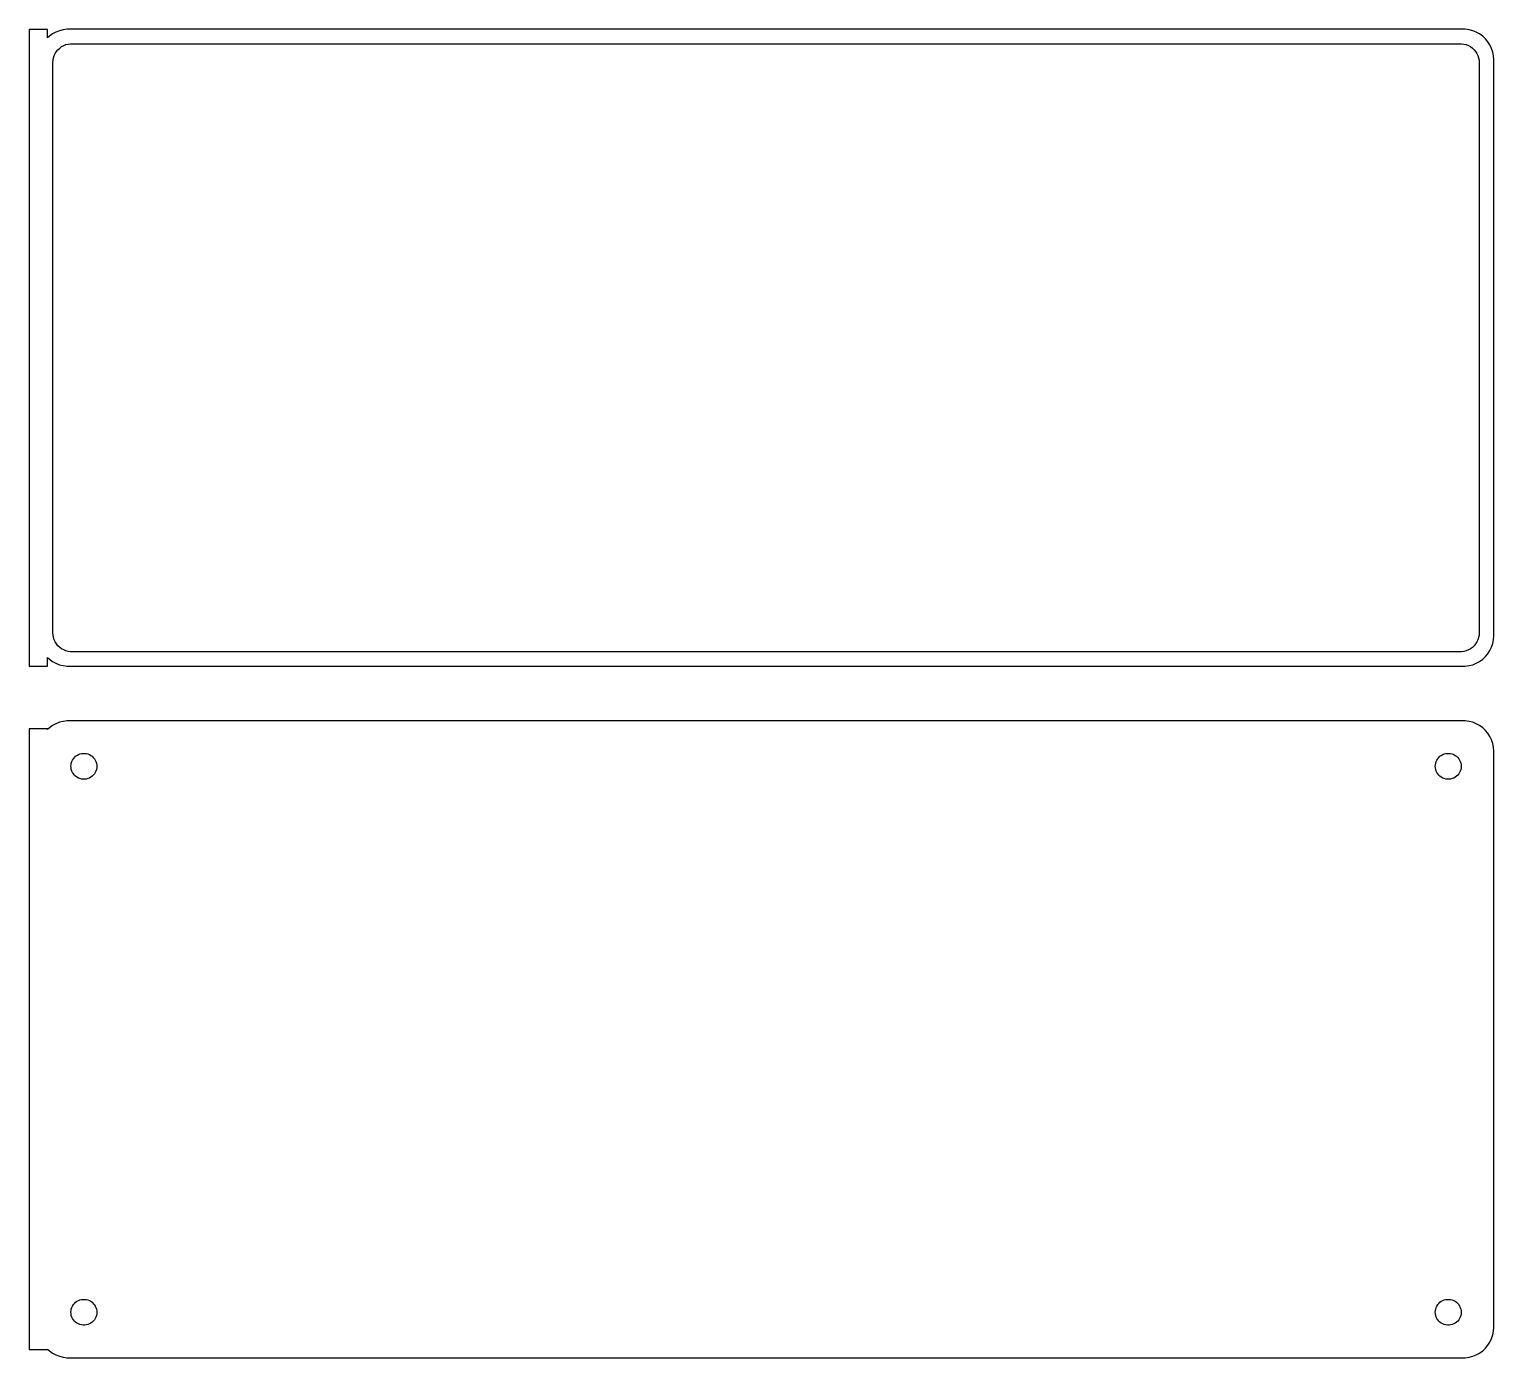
# Model space of a CAD drawing. Header units: metres. Extents: x -122 to 120, y 176 to 394.
import ezdxf

# ---------------------------------------------------------------- set-up
doc = ezdxf.new("R2010")
doc.units = ezdxf.units.M

msp = doc.modelspace()

# ---------------------------------------------------------------- linework, layer by layer
for p, q in [((-118.5, 394.479), (-121.5, 394.479)), ((-121.5, 394.479), (-121.5, 289.521)), ((-118.5, 393.059), (-118.5, 394.479)), ((-117.679, 393.722), (-118.187, 393.353)), ((-117.129, 394.024), (-117.679, 393.722)), ((-116.545, 394.255), (-117.129, 394.024)), ((-115.937, 394.411), (-116.545, 394.255)), ((-115.314, 394.49), (-115.937, 394.411)), ((115.314, 394.49), (-115.314, 394.49)), ((115.937, 394.411), (115.314, 394.49)), ((116.545, 394.255), (115.937, 394.411)), ((117.129, 394.024), (116.545, 394.255)), ((117.679, 393.722), (117.129, 394.024)), ((118.187, 393.353), (117.679, 393.722)), ((-118.187, 393.353), (-118.5, 393.059)), ((-116.769, 391.131), (-116.484, 391.399)), ((-116.484, 391.399), (-116.168, 391.628)), ((-116.168, 391.628), (-115.825, 391.817)), ((-115.825, 391.817), (-115.462, 391.961)), ((-115.462, 391.961), (-115.083, 392.058)), ((-115.083, 392.058), (-114.695, 392.107)), ((-114.695, 392.107), (114.695, 392.107)), ((114.695, 392.107), (115.083, 392.058)), ((115.083, 392.058), (115.462, 391.961)), ((115.462, 391.961), (115.825, 391.817)), ((115.825, 391.817), (116.168, 391.628)), ((116.168, 391.628), (116.484, 391.399)), ((116.484, 391.399), (116.769, 391.131)), ((118.645, 392.923), (118.187, 393.353)), ((119.045, 392.439), (118.645, 392.923)), ((119.382, 391.909), (119.045, 392.439)), ((119.649, 391.341), (119.382, 391.909)), ((119.843, 390.743), (119.649, 391.341)), ((-117.613, 389), (-117.588, 389.39)), ((-117.613, 295), (-117.613, 389)), ((-117.588, 389.39), (-117.515, 389.774)), ((-117.515, 389.774), (-117.394, 390.146)), ((-117.394, 390.146), (-117.228, 390.5)), ((-117.228, 390.5), (-117.018, 390.83)), ((-117.018, 390.83), (-116.769, 391.131)), ((116.769, 391.131), (117.018, 390.83)), ((117.018, 390.83), (117.228, 390.5)), ((117.228, 390.5), (117.394, 390.146)), ((117.394, 390.146), (117.515, 389.774)), ((117.515, 389.774), (117.588, 389.39)), ((117.588, 389.39), (117.613, 389)), ((117.613, 389), (117.613, 295)), ((119.961, 390.127), (119.843, 390.743)), ((120, 389.5), (119.961, 390.127)), ((120, 294.5), (120, 389.5)), ((-117.588, 294.61), (-117.613, 295)), ((117.613, 295), (117.588, 294.61)), ((-117.515, 294.226), (-117.588, 294.61)), ((-117.394, 293.854), (-117.515, 294.226)), ((-117.228, 293.5), (-117.394, 293.854)), ((-117.018, 293.17), (-117.228, 293.5)), ((-116.769, 292.869), (-117.018, 293.17)), ((-116.484, 292.601), (-116.769, 292.869)), ((-116.168, 292.372), (-116.484, 292.601)), ((-115.825, 292.183), (-116.168, 292.372)), ((116.168, 292.372), (115.825, 292.183)), ((116.484, 292.601), (116.168, 292.372)), ((116.769, 292.869), (116.484, 292.601)), ((117.018, 293.17), (116.769, 292.869)), ((117.228, 293.5), (117.018, 293.17)), ((117.394, 293.854), (117.228, 293.5)), ((117.515, 294.226), (117.394, 293.854)), ((117.588, 294.61), (117.515, 294.226)), ((119.382, 292.091), (119.649, 292.659)), ((119.649, 292.659), (119.843, 293.257)), ((119.843, 293.257), (119.961, 293.873)), ((119.961, 293.873), (120, 294.5)), ((-118.5, 289.521), (-118.5, 290.941)), ((-118.5, 290.941), (-118.187, 290.647)), ((-118.187, 290.647), (-117.679, 290.278)), ((-117.679, 290.278), (-117.129, 289.976)), ((-117.129, 289.976), (-116.545, 289.745)), ((-115.462, 292.039), (-115.825, 292.183)), ((-115.083, 291.942), (-115.462, 292.039)), ((-114.695, 291.893), (-115.083, 291.942)), ((114.695, 291.893), (-114.695, 291.893)), ((115.083, 291.942), (114.695, 291.893)), ((115.462, 292.039), (115.083, 291.942)), ((115.825, 292.183), (115.462, 292.039)), ((116.545, 289.745), (117.129, 289.976)), ((117.129, 289.976), (117.679, 290.278)), ((117.679, 290.278), (118.187, 290.647)), ((118.187, 290.647), (118.645, 291.077)), ((118.645, 291.077), (119.045, 291.561)), ((119.045, 291.561), (119.382, 292.091)), ((-121.5, 289.521), (-118.5, 289.521)), ((-116.545, 289.745), (-115.937, 289.589)), ((-115.937, 289.589), (-115.314, 289.51)), ((-115.314, 289.51), (115.314, 289.51)), ((115.314, 289.51), (115.937, 289.589)), ((115.937, 289.589), (116.545, 289.745)), ((-116.545, 280.255), (-117.129, 280.024)), ((-115.937, 280.411), (-116.545, 280.255)), ((-115.314, 280.49), (-115.937, 280.411)), ((115.314, 280.49), (-115.314, 280.49)), ((115.937, 280.411), (115.314, 280.49)), ((116.545, 280.255), (115.937, 280.411)), ((117.129, 280.024), (116.545, 280.255)), ((-118.5, 279.153), (-121.5, 279.153)), ((-121.5, 279.153), (-121.5, 176.847)), ((-118.187, 279.353), (-118.5, 279.059)), ((-118.5, 279.059), (-118.5, 279.153)), ((-117.679, 279.722), (-118.187, 279.353)), ((-117.129, 280.024), (-117.679, 279.722)), ((117.679, 279.722), (117.129, 280.024)), ((118.187, 279.353), (117.679, 279.722)), ((118.645, 278.923), (118.187, 279.353)), ((119.045, 278.439), (118.645, 278.923)), ((119.382, 277.909), (119.045, 278.439)), ((119.649, 277.341), (119.382, 277.909)), ((119.843, 276.743), (119.649, 277.341)), ((119.961, 276.127), (119.843, 276.743)), ((120, 275.5), (119.961, 276.127)), ((120, 180.5), (120, 275.5)), ((-114.635, 273), (-114.618, 273.268)), ((-114.618, 272.732), (-114.635, 273)), ((-114.618, 273.268), (-114.568, 273.531)), ((-114.568, 273.531), (-114.485, 273.786)), ((-114.485, 273.786), (-114.371, 274.029)), ((-114.371, 274.029), (-114.227, 274.255)), ((-114.227, 274.255), (-114.057, 274.462)), ((-114.057, 274.462), (-113.861, 274.645)), ((-113.861, 274.645), (-113.644, 274.803)), ((-113.644, 274.803), (-113.409, 274.932)), ((-113.409, 274.932), (-113.16, 275.031)), ((-113.16, 275.031), (-112.9, 275.097)), ((-112.9, 275.097), (-112.634, 275.131)), ((-112.634, 275.131), (-112.366, 275.131)), ((-112.366, 275.131), (-112.1, 275.097)), ((-112.1, 275.097), (-111.84, 275.031)), ((-111.84, 275.031), (-111.591, 274.932)), ((-111.591, 274.932), (-111.356, 274.803)), ((-111.356, 274.803), (-111.139, 274.645)), ((-111.139, 274.645), (-110.943, 274.462)), ((-110.943, 274.462), (-110.773, 274.255)), ((-110.773, 274.255), (-110.629, 274.029)), ((-110.629, 274.029), (-110.515, 273.786)), ((-110.515, 273.786), (-110.432, 273.531)), ((-110.432, 273.531), (-110.382, 273.268)), ((-110.382, 273.268), (-110.365, 273)), ((-110.365, 273), (-110.382, 272.732)), ((110.365, 273), (110.382, 273.268)), ((110.382, 272.732), (110.365, 273)), ((110.382, 273.268), (110.432, 273.531)), ((110.432, 273.531), (110.515, 273.786)), ((110.515, 273.786), (110.629, 274.029)), ((110.629, 274.029), (110.773, 274.255)), ((110.773, 274.255), (110.943, 274.462)), ((110.943, 274.462), (111.139, 274.645)), ((111.139, 274.645), (111.356, 274.803)), ((111.356, 274.803), (111.591, 274.932)), ((111.591, 274.932), (111.84, 275.031)), ((111.84, 275.031), (112.1, 275.097)), ((112.1, 275.097), (112.366, 275.131)), ((112.366, 275.131), (112.634, 275.131)), ((112.634, 275.131), (112.9, 275.097)), ((112.9, 275.097), (113.16, 275.031)), ((113.16, 275.031), (113.409, 274.932)), ((113.409, 274.932), (113.644, 274.803)), ((113.644, 274.803), (113.861, 274.645)), ((113.861, 274.645), (114.057, 274.462)), ((114.057, 274.462), (114.227, 274.255)), ((114.227, 274.255), (114.371, 274.029)), ((114.371, 274.029), (114.485, 273.786)), ((114.485, 273.786), (114.568, 273.531)), ((114.568, 273.531), (114.618, 273.268)), ((114.618, 273.268), (114.635, 273)), ((114.635, 273), (114.618, 272.732)), ((-114.568, 272.469), (-114.618, 272.732)), ((-114.485, 272.214), (-114.568, 272.469)), ((-114.371, 271.971), (-114.485, 272.214)), ((-114.227, 271.745), (-114.371, 271.971)), ((-114.057, 271.538), (-114.227, 271.745)), ((-113.861, 271.355), (-114.057, 271.538)), ((-113.644, 271.197), (-113.861, 271.355)), ((-113.409, 271.068), (-113.644, 271.197)), ((-113.16, 270.969), (-113.409, 271.068)), ((-112.9, 270.903), (-113.16, 270.969)), ((-112.634, 270.869), (-112.9, 270.903)), ((-112.366, 270.869), (-112.634, 270.869)), ((-112.1, 270.903), (-112.366, 270.869)), ((-111.84, 270.969), (-112.1, 270.903)), ((-111.591, 271.068), (-111.84, 270.969)), ((-111.356, 271.197), (-111.591, 271.068)), ((-111.139, 271.355), (-111.356, 271.197)), ((-110.943, 271.538), (-111.139, 271.355)), ((-110.773, 271.745), (-110.943, 271.538)), ((-110.629, 271.971), (-110.773, 271.745)), ((-110.515, 272.214), (-110.629, 271.971)), ((-110.432, 272.469), (-110.515, 272.214)), ((-110.382, 272.732), (-110.432, 272.469)), ((110.432, 272.469), (110.382, 272.732)), ((110.515, 272.214), (110.432, 272.469)), ((110.629, 271.971), (110.515, 272.214)), ((110.773, 271.745), (110.629, 271.971)), ((110.943, 271.538), (110.773, 271.745)), ((111.139, 271.355), (110.943, 271.538)), ((111.356, 271.197), (111.139, 271.355)), ((111.591, 271.068), (111.356, 271.197)), ((111.84, 270.969), (111.591, 271.068)), ((112.1, 270.903), (111.84, 270.969)), ((112.366, 270.869), (112.1, 270.903)), ((112.634, 270.869), (112.366, 270.869)), ((112.9, 270.903), (112.634, 270.869)), ((113.16, 270.969), (112.9, 270.903)), ((113.409, 271.068), (113.16, 270.969)), ((113.644, 271.197), (113.409, 271.068)), ((113.861, 271.355), (113.644, 271.197)), ((114.057, 271.538), (113.861, 271.355)), ((114.227, 271.745), (114.057, 271.538)), ((114.371, 271.971), (114.227, 271.745)), ((114.485, 272.214), (114.371, 271.971)), ((114.568, 272.469), (114.485, 272.214)), ((114.618, 272.732), (114.568, 272.469)), ((-114.568, 183.531), (-114.485, 183.786)), ((-114.485, 183.786), (-114.371, 184.029)), ((-114.371, 184.029), (-114.227, 184.255)), ((-114.227, 184.255), (-114.057, 184.462)), ((-114.057, 184.462), (-113.861, 184.645)), ((-113.861, 184.645), (-113.644, 184.803)), ((-113.644, 184.803), (-113.409, 184.932)), ((-113.409, 184.932), (-113.16, 185.031)), ((-113.16, 185.031), (-112.9, 185.097)), ((-112.9, 185.097), (-112.634, 185.131)), ((-112.634, 185.131), (-112.366, 185.131)), ((-112.366, 185.131), (-112.1, 185.097)), ((-112.1, 185.097), (-111.84, 185.031)), ((-111.84, 185.031), (-111.591, 184.932)), ((-111.591, 184.932), (-111.356, 184.803)), ((-111.356, 184.803), (-111.139, 184.645)), ((-111.139, 184.645), (-110.943, 184.462)), ((-110.943, 184.462), (-110.773, 184.255)), ((-110.773, 184.255), (-110.629, 184.029)), ((-110.629, 184.029), (-110.515, 183.786)), ((-110.515, 183.786), (-110.432, 183.531)), ((110.432, 183.531), (110.515, 183.786)), ((110.515, 183.786), (110.629, 184.029)), ((110.629, 184.029), (110.773, 184.255)), ((110.773, 184.255), (110.943, 184.462)), ((110.943, 184.462), (111.139, 184.645)), ((111.139, 184.645), (111.356, 184.803)), ((111.356, 184.803), (111.591, 184.932)), ((111.591, 184.932), (111.84, 185.031)), ((111.84, 185.031), (112.1, 185.097)), ((112.1, 185.097), (112.366, 185.131)), ((112.366, 185.131), (112.634, 185.131)), ((112.634, 185.131), (112.9, 185.097)), ((112.9, 185.097), (113.16, 185.031)), ((113.16, 185.031), (113.409, 184.932)), ((113.409, 184.932), (113.644, 184.803)), ((113.644, 184.803), (113.861, 184.645)), ((113.861, 184.645), (114.057, 184.462)), ((114.057, 184.462), (114.227, 184.255)), ((114.227, 184.255), (114.371, 184.029)), ((114.371, 184.029), (114.485, 183.786)), ((114.485, 183.786), (114.568, 183.531)), ((-114.635, 183), (-114.618, 183.268)), ((-114.618, 182.732), (-114.635, 183)), ((-114.618, 183.268), (-114.568, 183.531)), ((-114.568, 182.469), (-114.618, 182.732)), ((-114.485, 182.214), (-114.568, 182.469)), ((-114.371, 181.971), (-114.485, 182.214)), ((-114.227, 181.745), (-114.371, 181.971)), ((-114.057, 181.538), (-114.227, 181.745)), ((-113.861, 181.355), (-114.057, 181.538)), ((-113.644, 181.197), (-113.861, 181.355)), ((-113.409, 181.068), (-113.644, 181.197)), ((-111.356, 181.197), (-111.591, 181.068)), ((-111.139, 181.355), (-111.356, 181.197)), ((-110.943, 181.538), (-111.139, 181.355)), ((-110.773, 181.745), (-110.943, 181.538)), ((-110.629, 181.971), (-110.773, 181.745)), ((-110.515, 182.214), (-110.629, 181.971)), ((-110.432, 182.469), (-110.515, 182.214)), ((-110.432, 183.531), (-110.382, 183.268)), ((-110.382, 182.732), (-110.432, 182.469)), ((-110.382, 183.268), (-110.365, 183)), ((-110.365, 183), (-110.382, 182.732)), ((110.365, 183), (110.382, 183.268)), ((110.382, 182.732), (110.365, 183)), ((110.382, 183.268), (110.432, 183.531)), ((110.432, 182.469), (110.382, 182.732)), ((110.515, 182.214), (110.432, 182.469)), ((110.629, 181.971), (110.515, 182.214)), ((110.773, 181.745), (110.629, 181.971)), ((110.943, 181.538), (110.773, 181.745)), ((111.139, 181.355), (110.943, 181.538)), ((111.356, 181.197), (111.139, 181.355)), ((111.591, 181.068), (111.356, 181.197)), ((113.644, 181.197), (113.409, 181.068)), ((113.861, 181.355), (113.644, 181.197)), ((114.057, 181.538), (113.861, 181.355)), ((114.227, 181.745), (114.057, 181.538)), ((114.371, 181.971), (114.227, 181.745)), ((114.485, 182.214), (114.371, 181.971)), ((114.568, 182.469), (114.485, 182.214)), ((114.568, 183.531), (114.618, 183.268)), ((114.618, 182.732), (114.568, 182.469)), ((114.618, 183.268), (114.635, 183)), ((114.635, 183), (114.618, 182.732)), ((-113.16, 180.969), (-113.409, 181.068)), ((-112.9, 180.903), (-113.16, 180.969)), ((-112.634, 180.869), (-112.9, 180.903)), ((-112.366, 180.869), (-112.634, 180.869)), ((-112.1, 180.903), (-112.366, 180.869)), ((-111.84, 180.969), (-112.1, 180.903)), ((-111.591, 181.068), (-111.84, 180.969)), ((111.84, 180.969), (111.591, 181.068)), ((112.1, 180.903), (111.84, 180.969)), ((112.366, 180.869), (112.1, 180.903)), ((112.634, 180.869), (112.366, 180.869)), ((112.9, 180.903), (112.634, 180.869)), ((113.16, 180.969), (112.9, 180.903)), ((113.409, 181.068), (113.16, 180.969)), ((119.649, 178.659), (119.843, 179.257)), ((119.843, 179.257), (119.961, 179.873)), ((119.961, 179.873), (120, 180.5)), ((-121.5, 176.847), (-118.5, 176.847)), ((-118.5, 176.847), (-118.5, 176.941)), ((-118.5, 176.941), (-118.187, 176.647)), ((-118.187, 176.647), (-117.679, 176.278)), ((117.679, 176.278), (118.187, 176.647)), ((118.187, 176.647), (118.645, 177.077)), ((118.645, 177.077), (119.045, 177.561)), ((119.045, 177.561), (119.382, 178.091)), ((119.382, 178.091), (119.649, 178.659)), ((-117.679, 176.278), (-117.129, 175.976)), ((-117.129, 175.976), (-116.545, 175.745)), ((-116.545, 175.745), (-115.937, 175.589)), ((-115.937, 175.589), (-115.314, 175.51)), ((-115.314, 175.51), (115.314, 175.51)), ((115.314, 175.51), (115.937, 175.589)), ((115.937, 175.589), (116.545, 175.745)), ((116.545, 175.745), (117.129, 175.976)), ((117.129, 175.976), (117.679, 176.278))]:
    msp.add_line(p, q)

doc.saveas('drawing.dxf')
